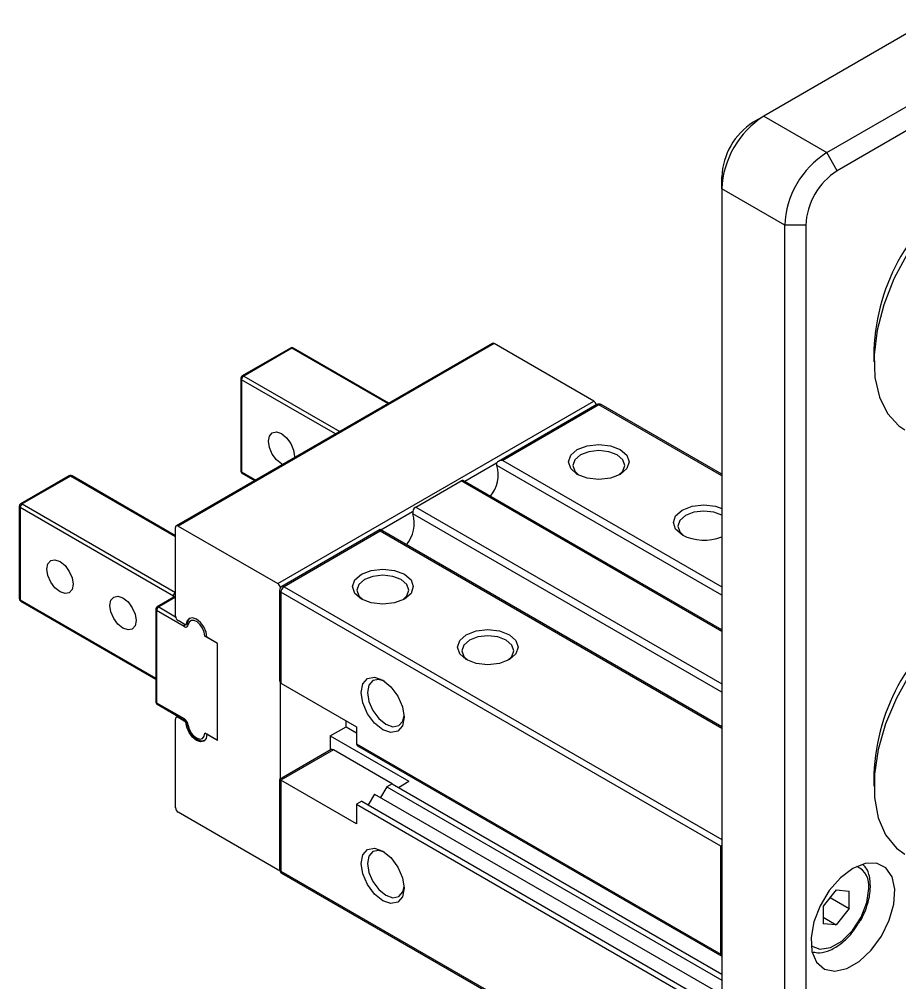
# Model space of a CAD drawing. Header units: millimetres. Extents: x 15 to 1802, y 5 to 899.
# Drawn here: x 698.17 to 727.83, y 829.45 to 861.89 of the extents above; entities that cross this region are included whole.
import ezdxf

# ---------------------------------------------------------------- set-up
doc = ezdxf.new("R2010")
doc.units = ezdxf.units.MM

msp = doc.modelspace()

# ---------------------------------------------------------------- linework, layer by layer
at = {"color": 7, "linetype": 'Continuous', "lineweight": 25}
for p, q in [((728.906, 861.894), (723.252, 858.63)), ((725.373, 857.405), (729.069, 859.539)), ((729.47, 858.954), (725.727, 856.793)), ((723.252, 858.63), (722.898, 858.426)), ((723.252, 858.63), (725.373, 857.405)), ((725.727, 856.793), (725.373, 857.405)), ((721.838, 856.181), (721.838, 856.589)), ((723.959, 854.956), (721.838, 856.181)), ((721.838, 856.181), (721.838, 824.335)), ((724.666, 854.956), (723.959, 854.956)), ((723.959, 823.111), (723.959, 854.956)), ((724.666, 854.956), (724.666, 823.111)), ((714.103, 850.979), (703.461, 844.835)), ((714.166, 850.972), (703.524, 844.829)), ((717.524, 849.033), (714.166, 850.972)), ((707.31, 850.824), (705.683, 849.885)), ((707.36, 850.819), (705.733, 849.88)), ((710.622, 848.969), (707.41, 850.824)), ((726.964, 850.771), (726.964, 850.363)), ((705.633, 849.798), (705.633, 846.695)), ((705.663, 849.757), (705.663, 846.655)), ((706.882, 842.89), (717.524, 849.033)), ((717.626, 848.918), (714.313, 847.006)), ((717.701, 848.911), (714.463, 847.042)), ((721.838, 846.574), (717.776, 848.918)), ((699.85, 846.517), (698.223, 845.578)), ((699.9, 846.512), (698.273, 845.573)), ((703.435, 844.505), (699.95, 846.517)), ((705.683, 846.609), (706.109, 846.363)), ((711.529, 845.47), (713.055, 846.351)), ((721.838, 841.332), (713.13, 846.359)), ((698.173, 845.492), (698.173, 842.389)), ((703.365, 842.471), (698.203, 845.451)), ((698.203, 845.451), (698.203, 842.348)), ((698.273, 845.573), (703.435, 842.593)), ((703.524, 844.829), (706.882, 842.89)), ((703.435, 841.797), (703.435, 844.778)), ((710.332, 844.708), (707.02, 842.795)), ((710.332, 844.657), (707.095, 842.788)), ((721.838, 838.066), (710.332, 844.708)), ((706.945, 842.665), (706.945, 839.639)), ((721.802, 834.052), (706.988, 842.604)), ((706.988, 842.604), (706.988, 839.542)), ((698.223, 842.302), (702.77, 839.678)), ((703.385, 842.435), (702.82, 842.109)), ((703.435, 842.43), (702.87, 842.104)), ((702.77, 842.022), (702.77, 838.919)), ((702.799, 841.981), (702.799, 838.878)), ((703.724, 841.447), (702.799, 841.981)), ((703.789, 841.491), (703.524, 841.644)), ((703.835, 841.559), (703.834, 841.555)), ((703.805, 841.501), (703.789, 841.491)), ((704.849, 840.879), (704.425, 841.124)), ((704.849, 840.879), (704.496, 841.083)), ((704.849, 837.613), (704.849, 840.879)), ((706.971, 836.316), (706.971, 839.556)), ((706.988, 839.542), (709.534, 838.073)), ((702.799, 838.878), (703.724, 838.344)), ((702.82, 838.832), (703.745, 838.298)), ((703.435, 835.347), (703.435, 838.327)), ((703.528, 838.423), (703.461, 838.384)), ((703.789, 838.225), (703.524, 838.378)), ((703.805, 838.235), (703.789, 838.225)), ((708.65, 837.766), (709.181, 838.072)), ((709.181, 838.072), (709.181, 838.277)), ((709.181, 838.072), (709.534, 837.868)), ((709.534, 838.073), (709.534, 837.501)), ((704.849, 837.613), (704.425, 837.858)), ((704.849, 837.613), (704.496, 837.817)), ((708.65, 837.766), (711.302, 836.235)), ((708.65, 837.766), (708.65, 837.286)), ((709.534, 837.501), (721.802, 830.419)), ((709.565, 837.432), (721.838, 830.347)), ((708.681, 837.304), (706.945, 836.301)), ((708.756, 837.296), (706.988, 836.276)), ((710.736, 836.154), (708.756, 837.296)), ((726.964, 836.482), (726.964, 836.073)), ((706.945, 836.301), (706.945, 833.275)), ((706.988, 836.276), (706.988, 833.214)), ((709.534, 834.806), (706.988, 836.276)), ((710.559, 836.052), (710.347, 835.684)), ((710.736, 836.154), (710.559, 836.052)), ((710.559, 836.052), (721.838, 829.541)), ((710.736, 836.154), (721.838, 829.745)), ((710.948, 836.031), (711.302, 836.235)), ((710.135, 835.807), (709.923, 835.439)), ((710.135, 835.807), (721.838, 829.051)), ((709.711, 835.562), (709.534, 835.46)), ((709.534, 835.46), (721.802, 828.377)), ((709.534, 835.46), (709.534, 834.806)), ((709.711, 835.562), (721.838, 828.561)), ((706.882, 833.255), (703.524, 835.194)), ((721.802, 830.419), (721.802, 834.052)), ((706.945, 833.249), (706.947, 833.25)), ((706.988, 833.214), (721.802, 824.662)), ((707.02, 833.145), (721.833, 824.593)), ((725.691, 832.58), (725.25, 832.03)), ((725.691, 832.58), (726.133, 832.54)), ((726.133, 831.951), (726.133, 832.54)), ((725.486, 832.325), (726.133, 831.951)), ((725.25, 832.03), (725.25, 831.441)), ((726.133, 831.951), (725.691, 831.401)), ((725.25, 831.656), (725.691, 831.401)), ((725.691, 831.401), (725.25, 831.441))]:
    msp.add_line(p, q, dxfattribs=at)
at = {"color": 8, "linetype": 'Continuous', "lineweight": 25}
for p, q in [((710.593, 848.952), (707.36, 850.819)), ((708.825, 847.932), (705.663, 849.757)), ((705.733, 849.88), (708.967, 848.013)), ((721.838, 846.523), (717.701, 848.911)), ((714.255, 846.942), (713.187, 846.325)), ((721.838, 842.498), (714.262, 846.872)), ((714.463, 847.042), (721.838, 842.785)), ((703.435, 844.471), (699.9, 846.512)), ((705.663, 846.655), (706.138, 846.38)), ((721.838, 841.281), (713.055, 846.351)), ((711.529, 845.47), (721.838, 839.519)), ((711.424, 845.308), (710.359, 844.693)), ((721.838, 839.233), (711.433, 845.239)), ((721.838, 838.015), (710.332, 844.657)), ((707.095, 842.788), (721.838, 834.277)), ((698.203, 842.348), (702.77, 839.712)), ((703.365, 842.423), (703.365, 842.471)), ((702.87, 842.104), (703.437, 841.776)), ((703.565, 838.402), (703.524, 838.378))]:
    msp.add_line(p, q, dxfattribs=at)
at = {"color": 7, "linetype": 'Continuous', "lineweight": 25, "flags": 128}
for points in [[(732.559, 856.911), (732.438, 856.937), (731.843, 856.956), (731.2, 856.81), (730.532, 856.505), (729.862, 856.051), (729.215, 855.466), (728.615, 854.77), (728.083, 853.989), (727.638, 853.15), (727.297, 852.284), (727.072, 851.423), (726.97, 850.597), (726.996, 849.836), (727.148, 849.168), (727.422, 848.618), (727.807, 848.204), (728, 848.074)], [(707.041, 846.902), (707.006, 846.92), (706.837, 847.057), (706.694, 847.25), (706.598, 847.471), (706.564, 847.686), (706.598, 847.861), (706.694, 847.972), (706.837, 847.999), (707.006, 847.941), (707.175, 847.804), (707.319, 847.611), (707.414, 847.39), (707.448, 847.175), (707.447, 847.136)], [(716.972, 846.571), (716.75, 846.763), (716.672, 846.99), (716.75, 847.216), (716.972, 847.408), (717.304, 847.536), (717.697, 847.581), (718.089, 847.536), (718.421, 847.408), (718.643, 847.216), (718.722, 846.99), (718.643, 846.763), (718.421, 846.571), (718.089, 846.443), (717.697, 846.398), (717.304, 846.443), (716.972, 846.571)], [(718.364, 846.541), (718.505, 846.674), (718.572, 846.867), (718.505, 847.06), (718.315, 847.224), (718.031, 847.334), (717.697, 847.372), (717.362, 847.334), (717.078, 847.224), (716.888, 847.06), (716.822, 846.867), (716.888, 846.674), (717.029, 846.541)], [(720.507, 844.53), (720.285, 844.722), (720.207, 844.949), (720.285, 845.175), (720.507, 845.367), (720.84, 845.495), (721.232, 845.54), (721.624, 845.495), (721.838, 845.426)], [(721.838, 845.191), (721.567, 845.293), (721.232, 845.331), (720.897, 845.293), (720.613, 845.183), (720.424, 845.019), (720.357, 844.826), (720.424, 844.633), (720.564, 844.5)], [(710.332, 844.708), (710.332, 844.704), (710.332, 844.695), (710.332, 844.679), (710.332, 844.657)], [(699.104, 843.379), (699.138, 843.555), (699.234, 843.665), (699.377, 843.693), (699.546, 843.634), (699.715, 843.498), (699.859, 843.304), (699.954, 843.083), (699.988, 842.869), (699.954, 842.693), (699.859, 842.583), (699.715, 842.555), (699.546, 842.613), (699.377, 842.75), (699.234, 842.943), (699.138, 843.164), (699.104, 843.379)], [(709.698, 842.372), (709.476, 842.564), (709.398, 842.791), (709.476, 843.017), (709.698, 843.209), (710.03, 843.337), (710.423, 843.382), (710.815, 843.337), (711.147, 843.209), (711.37, 843.017), (711.448, 842.791), (711.37, 842.564), (711.147, 842.372), (710.815, 842.244), (710.423, 842.199), (710.03, 842.244), (709.698, 842.372)], [(711.09, 842.342), (711.231, 842.475), (711.298, 842.668), (711.231, 842.861), (711.041, 843.025), (710.757, 843.135), (710.423, 843.173), (710.088, 843.135), (709.804, 843.025), (709.614, 842.861), (709.548, 842.668), (709.614, 842.475), (709.755, 842.342)], [(733, 842.445), (732.551, 842.624), (731.969, 842.676), (731.333, 842.563), (730.668, 842.29), (729.997, 841.865), (729.343, 841.305), (728.732, 840.63), (728.185, 839.863), (727.721, 839.034), (727.357, 838.171), (727.107, 837.306), (726.98, 836.471), (726.98, 835.694), (727.107, 835.006), (727.357, 834.429), (727.721, 833.986), (728, 833.784)], [(701.226, 842.154), (701.259, 842.33), (701.355, 842.44), (701.498, 842.468), (701.668, 842.41), (701.837, 842.273), (701.98, 842.08), (702.076, 841.859), (702.109, 841.644), (702.076, 841.468), (701.98, 841.358), (701.837, 841.33), (701.668, 841.389), (701.498, 841.525), (701.355, 841.719), (701.259, 841.94), (701.226, 842.154)], [(704.496, 841.083), (704.469, 841.255), (704.392, 841.432), (704.278, 841.586), (704.142, 841.695), (704.007, 841.742), (703.892, 841.72), (703.816, 841.632), (703.789, 841.491)], [(704.425, 841.124), (704.406, 841.254), (704.351, 841.388), (704.267, 841.509), (704.166, 841.599), (704.062, 841.647), (703.969, 841.645), (703.9, 841.595), (703.864, 841.503)], [(703.724, 841.447), (703.749, 841.435), (703.773, 841.429), (703.795, 841.428), (703.815, 841.433), (703.833, 841.443), (703.847, 841.459), (703.857, 841.479), (703.864, 841.503)], [(713.233, 840.331), (713.011, 840.523), (712.933, 840.749), (713.011, 840.976), (713.233, 841.168), (713.566, 841.296), (713.958, 841.341), (714.35, 841.296), (714.683, 841.168), (714.905, 840.976), (714.983, 840.749), (714.905, 840.523), (714.683, 840.331), (714.35, 840.203), (713.958, 840.158), (713.566, 840.203), (713.233, 840.331)], [(714.626, 840.301), (714.767, 840.434), (714.833, 840.627), (714.767, 840.82), (714.577, 840.984), (714.293, 841.094), (713.958, 841.132), (713.623, 841.094), (713.339, 840.984), (713.15, 840.82), (713.083, 840.627), (713.15, 840.434), (713.29, 840.301)], [(709.693, 839.226), (709.748, 839.514), (709.905, 839.695), (710.141, 839.741), (710.418, 839.644), (710.695, 839.421), (710.93, 839.103), (711.088, 838.741), (711.143, 838.389), (711.088, 838.101), (710.93, 837.92), (710.695, 837.874), (710.418, 837.971), (710.141, 838.194), (709.905, 838.512), (709.748, 838.874), (709.693, 839.226)], [(710.473, 839.61), (710.287, 839.666), (710.087, 839.627), (709.952, 839.472), (709.905, 839.226)], [(709.905, 839.226), (709.952, 838.925), (710.087, 838.616), (710.287, 838.345), (710.524, 838.154), (710.761, 838.072), (710.962, 838.111), (711.096, 838.265), (711.141, 838.454)], [(704.496, 837.817), (704.469, 837.676), (704.392, 837.588), (704.278, 837.566), (704.142, 837.613), (704.007, 837.722), (703.892, 837.877), (703.816, 838.053), (703.789, 838.225)], [(703.864, 838.128), (703.9, 837.993), (703.969, 837.863), (704.062, 837.754), (704.166, 837.682), (704.267, 837.656), (704.351, 837.68), (704.406, 837.75), (704.425, 837.858)], [(709.693, 833.469), (709.748, 833.758), (709.905, 833.939), (710.141, 833.984), (710.418, 833.888), (710.695, 833.664), (710.93, 833.347), (711.088, 832.985), (711.143, 832.633), (711.088, 832.344), (710.93, 832.163), (710.695, 832.118), (710.418, 832.214), (710.141, 832.438), (709.905, 832.755), (709.748, 833.117), (709.693, 833.469)], [(710.473, 833.854), (710.287, 833.909), (710.087, 833.87), (709.952, 833.716), (709.905, 833.469)], [(709.905, 833.469), (709.952, 833.169), (710.087, 832.86), (710.287, 832.589), (710.524, 832.398), (710.761, 832.315), (710.962, 832.354), (711.096, 832.509), (711.141, 832.697)], [(726.257, 833.297), (725.84, 832.984), (725.46, 832.553), (725.151, 832.044), (724.941, 831.501), (724.847, 830.972), (724.878, 830.505), (725.032, 830.14), (725.295, 829.912), (725.644, 829.838), (726.046, 829.927), (726.468, 830.171), (726.871, 830.547), (727.219, 831.022), (727.482, 831.554), (727.636, 832.097), (727.667, 832.6), (727.574, 833.021), (727.363, 833.321), (727.054, 833.473), (726.674, 833.465), (726.257, 833.297)]]:
    msp.add_lwpolyline(points, dxfattribs=at)
at = {"color": 8, "linetype": 'Continuous', "lineweight": 25, "flags": 128}
for points in [[(705.683, 846.609), (705.683, 846.609), (705.675, 846.616), (705.668, 846.626), (705.664, 846.639), (705.663, 846.655)], [(724.849, 830.694), (724.852, 830.692), (725.143, 830.578), (725.501, 830.634), (725.882, 830.854), (726.239, 831.211), (726.531, 831.662), (726.721, 832.152), (726.787, 832.623)]]:
    msp.add_lwpolyline(points, dxfattribs=at)
at = {"color": 7, "linetype": 'Continuous', "lineweight": 25}
for centre, radius, start, end in [((724.908, 856.041), 3.074, 122.6053, 177.3946), ((724.141, 856.484), 2.305, 122.6056, 177.3945), ((727.029, 854.816), 3.074, 122.6053, 177.3946), ((726.969, 854.851), 2.305, 122.6056, 177.3945), ((733.796, 850.501), 6.837, 122.2696, 177.7358), ((714.129, 850.921), 0.0629, 54.3727, 114.3187), ((707.36, 850.737), 0.1, 60.0027, 119.9973), ((705.733, 849.798), 0.1, 119.9973, 180), ((705.816, 849.75), 0.154, 122.6058, 177.393), ((717.417, 848.869), 0.197, 11.8204, 56.9901), ((717.701, 848.788), 0.15, 60.0027, 119.9973), ((713.224, 846.548), 1.088, 318.8306, 17.3351), ((714.349, 846.916), 0.0976, 178.2883, 207.2286), ((699.9, 846.431), 0.1, 60.0027, 119.9973), ((705.733, 846.695), 0.1, 180, 240.0027), ((713.098, 846.293), 0.0722, 64.203, 127.1135), ((698.273, 845.492), 0.1, 119.9973, 180), ((698.356, 845.444), 0.154, 122.605, 177.3938), ((711.629, 845.293), 0.203, 119.6338, 195.5754), ((710.395, 844.915), 1.088, 318.8306, 17.3351), ((703.489, 844.787), 0.0546, 50.7979, 189.2128), ((721.237, 845.955), 1.601, 242.885, 292.0405), ((706.777, 842.726), 0.195, 6.7517, 57.1741), ((703.518, 842.464), 0.154, 122.605, 177.3938), ((707.095, 842.665), 0.15, 119.9973, 180), ((707.219, 842.594), 0.231, 122.6046, 177.3938), ((698.273, 842.389), 0.1, 180, 240.0027), ((702.87, 842.022), 0.1, 119.9973, 180), ((702.952, 841.974), 0.154, 122.6048, 177.3952), ((733.792, 836.214), 6.833, 122.2516, 177.7538), ((703.627, 841.806), 0.192, 182.606, 237.394), ((704.493, 841.251), 0.144, 241.9486, 270.938), ((702.87, 838.919), 0.1, 180, 240.0027), ((703.489, 838.336), 0.0546, 50.7969, 189.2138), ((703.554, 838.082), 0.313, 8.45, 57.0994), ((709.608, 837.493), 0.0739, 173.7036, 234.9857), ((708.712, 837.235), 0.0754, 54.3786, 114.3134), ((703.627, 835.356), 0.192, 182.606, 237.394), ((706.918, 833.302), 0.0592, 232.4708, 298.5078), ((707.095, 833.275), 0.15, 180, 240.0027)]:
    msp.add_arc(centre, radius, start, end, dxfattribs=at)
at = {"color": 8, "linetype": 'Continuous', "lineweight": 25}
for centre, radius, start, end in [((707.33, 850.778), 0.0503, 54.3831, 114.3073), ((707.389, 850.778), 0.0503, 65.6892, 125.6203), ((705.683, 849.803), 0.0503, 185.6969, 245.6205), ((705.704, 849.839), 0.0503, 54.3831, 114.3073), ((717.657, 848.85), 0.0754, 54.383, 114.3044), ((717.745, 848.85), 0.0755, 65.6998, 125.6167), ((699.87, 846.471), 0.0503, 54.3831, 114.3073), ((699.929, 846.471), 0.0503, 65.6892, 125.6203), ((705.683, 846.7), 0.0503, 185.6969, 245.6205), ((698.223, 845.497), 0.0503, 185.7086, 245.6157), ((698.244, 845.532), 0.0503, 54.3831, 114.3073), ((707.02, 842.673), 0.0754, 185.6954, 245.6224), ((707.051, 842.727), 0.0754, 54.383, 114.3044), ((698.223, 842.394), 0.0503, 185.7086, 245.6157), ((698.25, 842.342), 0.048, 172.7447, 235.9437), ((703.341, 842.422), 0.0542, 18.2843, 64.4346), ((703.406, 842.389), 0.0503, 54.3831, 114.3073), ((702.82, 842.027), 0.0503, 185.6982, 245.626), ((702.84, 842.063), 0.0503, 54.3831, 114.3073), ((703.896, 841.554), 0.0604, 174.8526, 237.8748), ((703.868, 841.442), 0.144, 148.8557, 178.0447), ((702.82, 838.924), 0.0503, 185.6982, 245.626), ((702.846, 838.872), 0.0479, 172.738, 235.9504), ((703.774, 838.339), 0.0503, 174.3749, 234.2649), ((703.872, 838.165), 0.0383, 194.9174, 257.0057), ((707.02, 833.283), 0.0754, 185.6954, 245.6224), ((707.062, 833.206), 0.0739, 173.7036, 234.9857), ((726.082, 832.726), 0.713, 351.7019, 64.1211)]:
    msp.add_arc(centre, radius, start, end, dxfattribs=at)
at = {"color": 7, "linetype": 'Continuous', "lineweight": 25}
for centre, major_axis, ratio, start_param, end_param in [((714.463, 846.919), (0.212, 0), 0.577382, 1.570796, 3.141593), ((707.095, 839.726), (0.106, 0.184), 0.577335, 2.356235, 3.141633), ((707.095, 836.215), (0.15, -0.087), 0.00007, 2.356235, 3.141552), ((721.908, 834.113), (0.15, 0.087), 0.00007, 2.061638, 2.356154), ((721.908, 830.48), (-0.106, 0.184), 0.577335, 1.570756, 1.865271)]:
    msp.add_ellipse(centre, major_axis=major_axis, ratio=ratio, start_param=start_param, end_param=end_param, dxfattribs=at)
for points, knots in [([(703.397, 842.444), (703.397, 842.443), (703.396, 842.442), (703.388, 842.437), (703.385, 842.435)], [0, 0, 0, 0, 0.597201, 1, 1, 1, 1]), ([(703.914, 841.722), (703.892, 841.694), (703.854, 841.647), (703.841, 841.584), (703.835, 841.559)], [0, 0, 0, 0, 0.595708, 1, 1, 1, 1]), ([(703.745, 838.298), (703.751, 838.294), (703.764, 838.286), (703.788, 838.261), (703.81, 838.229), (703.827, 838.193), (703.833, 838.168), (703.835, 838.157), (703.835, 838.155)], [0, 0, 0, 0, 0.180565, 0.363645, 0.563876, 0.773572, 0.960192, 1, 1, 1, 1]), ([(703.835, 838.155), (703.844, 838.111), (703.865, 838.009), (703.947, 837.849), (704.071, 837.704), (704.209, 837.617), (704.331, 837.585), (704.393, 837.607), (704.414, 837.614)], [0, 0, 0, 0, 0.148792, 0.34351, 0.539067, 0.740442, 0.912223, 1, 1, 1, 1]), ([(726.846, 832.705), (726.842, 832.783), (726.831, 833.009), (726.754, 833.274), (726.625, 833.399), (726.587, 833.435)], [0, 0, 0, 0, 0.270114, 0.786463, 1, 1, 1, 1]), ([(726.41, 831.402), (726.448, 831.455), (726.587, 831.649), (726.744, 832.041), (726.837, 832.43), (726.844, 832.643), (726.846, 832.705)], [0, 0, 0, 0, 0.13349, 0.492574, 0.853726, 1, 1, 1, 1]), ([(724.915, 830.487), (724.988, 830.473), (725.172, 830.438), (725.504, 830.54), (725.876, 830.767), (726.196, 831.068), (726.35, 831.309), (726.41, 831.402)], [0, 0, 0, 0, 0.142842, 0.36654, 0.603727, 0.84726, 1, 1, 1, 1])]:
    msp.add_open_spline(points, degree=3, knots=knots, dxfattribs=at)

doc.saveas('drawing.dxf')
